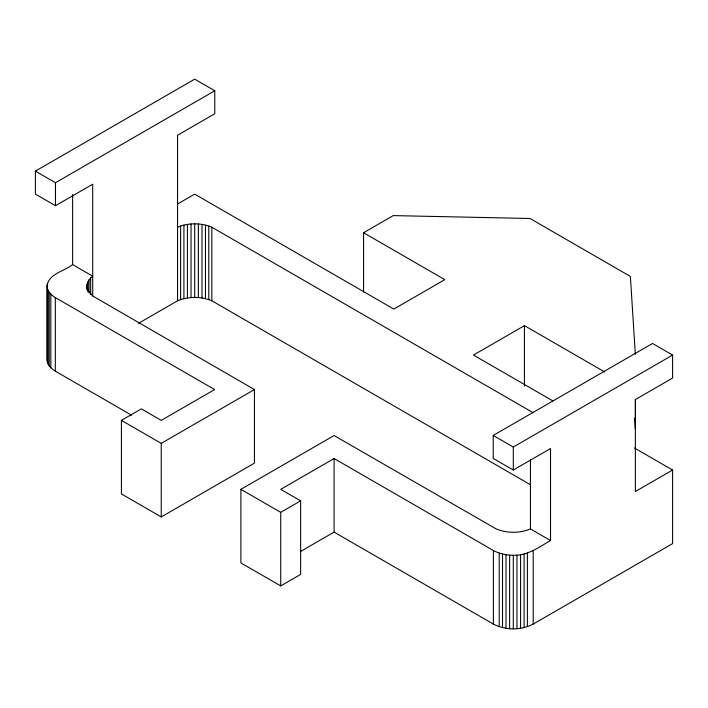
<?xml version="1.0" encoding="UTF-8"?>
<svg xmlns="http://www.w3.org/2000/svg" width="708" height="708" viewBox="0 0 708 708"><rect width="100%" height="100%" fill="white"/><g stroke="black" fill="none" stroke-linecap="round" stroke-linejoin="round"><path stroke-width="1.06" d="M131.626 415.224L55.312 371.16C51.233 368.638 47.091 364.841 47.064 359.664L47.064 286.094C48.383 273.624 64.632 271.235 72.623 264.597L92.713 276.191C88.429 279.111 86.155 284.253 86.889 289.386M92.713 295.962L92.713 184.222L55.481 205.709L35.4 194.116L35.4 171.124L194.7 79.154L214.781 90.748L214.781 113.74L177.558 135.237L177.558 300.785L138.467 323.352M35.4 171.124L55.481 182.717L214.781 90.748M177.522 204.037L194.7 194.116L393.825 309.086L444.801 279.651L363.558 232.746L363.558 292.05M363.558 232.746L393.259 215.595L530.026 218.489L630.385 276.43L635.324 354.301M86.889 286.094L87.845 290.298L92.713 295.988L254.438 389.559L254.438 463.138L161.247 516.937L121.422 493.945L121.422 420.366L141.334 408.87L161.247 420.366L214.613 389.559L55.312 297.59C51.233 295.068 47.091 291.262 47.064 286.094M121.422 420.366L161.247 443.358L254.438 389.559M550.523 540.514C539.036 547.169 527.283 555.895 513.3 555.267C506.397 555.267 499.494 553.789 493.387 550.505L334.087 458.536L280.722 489.343L300.635 500.839L300.635 574.418L280.722 585.914L240.897 562.922L240.897 489.343L334.087 435.544L496.158 528.92C506.972 533.407 519.628 533.407 530.442 528.92L550.523 540.514L550.523 448.536L513.3 470.032L493.219 458.439L493.219 435.447L652.519 343.469L672.6 355.071L672.6 378.063L635.377 399.551L635.377 491.52L672.6 470.032L672.6 543.611L533.212 624.084C521 630.465 505.6 630.465 493.387 624.084L334.087 532.115L300.732 551.373M604.738 371.992L524.451 325.636L473.475 355.071L552.93 400.94M240.897 489.343L280.722 512.335L300.635 500.839M493.219 435.447L513.3 447.04L672.6 355.071M177.558 227.206C188.372 222.719 201.028 222.719 211.842 227.206L533.071 412.667M177.558 300.785C188.372 296.298 201.028 296.298 211.842 300.785L530.204 484.591M634.306 447.925L672.6 470.032M634.704 418.003L635.395 428.968L635.395 399.321M533.212 550.505L533.212 624.084M530.442 459.935L530.442 528.92M527.38 553.09L527.38 626.668M524.451 325.636L524.451 386.037M524.079 554.028L524.079 627.607M520.592 554.718L520.592 628.297M516.973 555.125L516.973 628.704M513.3 447.04L513.3 470.032M513.3 555.267L513.3 628.846M509.627 555.125L509.627 628.704M506.008 554.718L506.008 628.297M502.521 554.028L502.521 627.607M499.22 553.09L499.22 626.668M493.387 550.505L493.387 624.084M334.087 458.536L334.087 532.115M280.722 512.335L280.722 585.914M211.842 227.206L211.842 300.785M208.78 226.02L208.78 299.599M205.479 225.082L205.479 298.661M201.992 224.401L201.992 297.979M198.373 223.985L198.373 297.564M194.7 223.843L194.7 297.422M191.027 223.985L191.027 297.564M187.408 224.401L187.408 297.979M183.921 225.082L183.921 298.661M180.62 226.02L180.62 299.599M161.247 443.358L161.247 516.937M90.659 277.961L90.659 294.431M89.031 279.872L89.031 293.05M87.845 281.881L87.845 291.767M87.128 283.97L87.128 289.457M72.623 194.523L72.623 264.597M55.481 182.717L55.481 205.709M55.312 297.59L55.312 371.16M50.834 294.218L50.834 367.797M49.206 292.315L49.206 365.886M48.02 290.298L48.02 363.877M47.303 283.97L47.303 286.165M47.303 288.209L47.303 361.788"/></g></svg>
